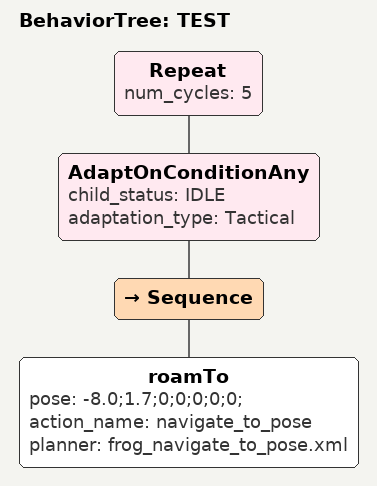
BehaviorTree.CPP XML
<root BTCPP_format="4" main_tree_to_execute="TEST">
  	<BehaviorTree ID="TEST">
		<Repeat num_cycles="5">
				<AdaptOnConditionAny child_status="IDLE" adaptation_type="Tactical">
					<Sequence>
						<roamTo pose="-8.0;1.7;0;0;0;0;0;" action_name="navigate_to_pose" planner="frog_navigate_to_pose.xml"/>
					</Sequence>
				</AdaptOnConditionAny>
		</Repeat>
  </BehaviorTree>
</root>
